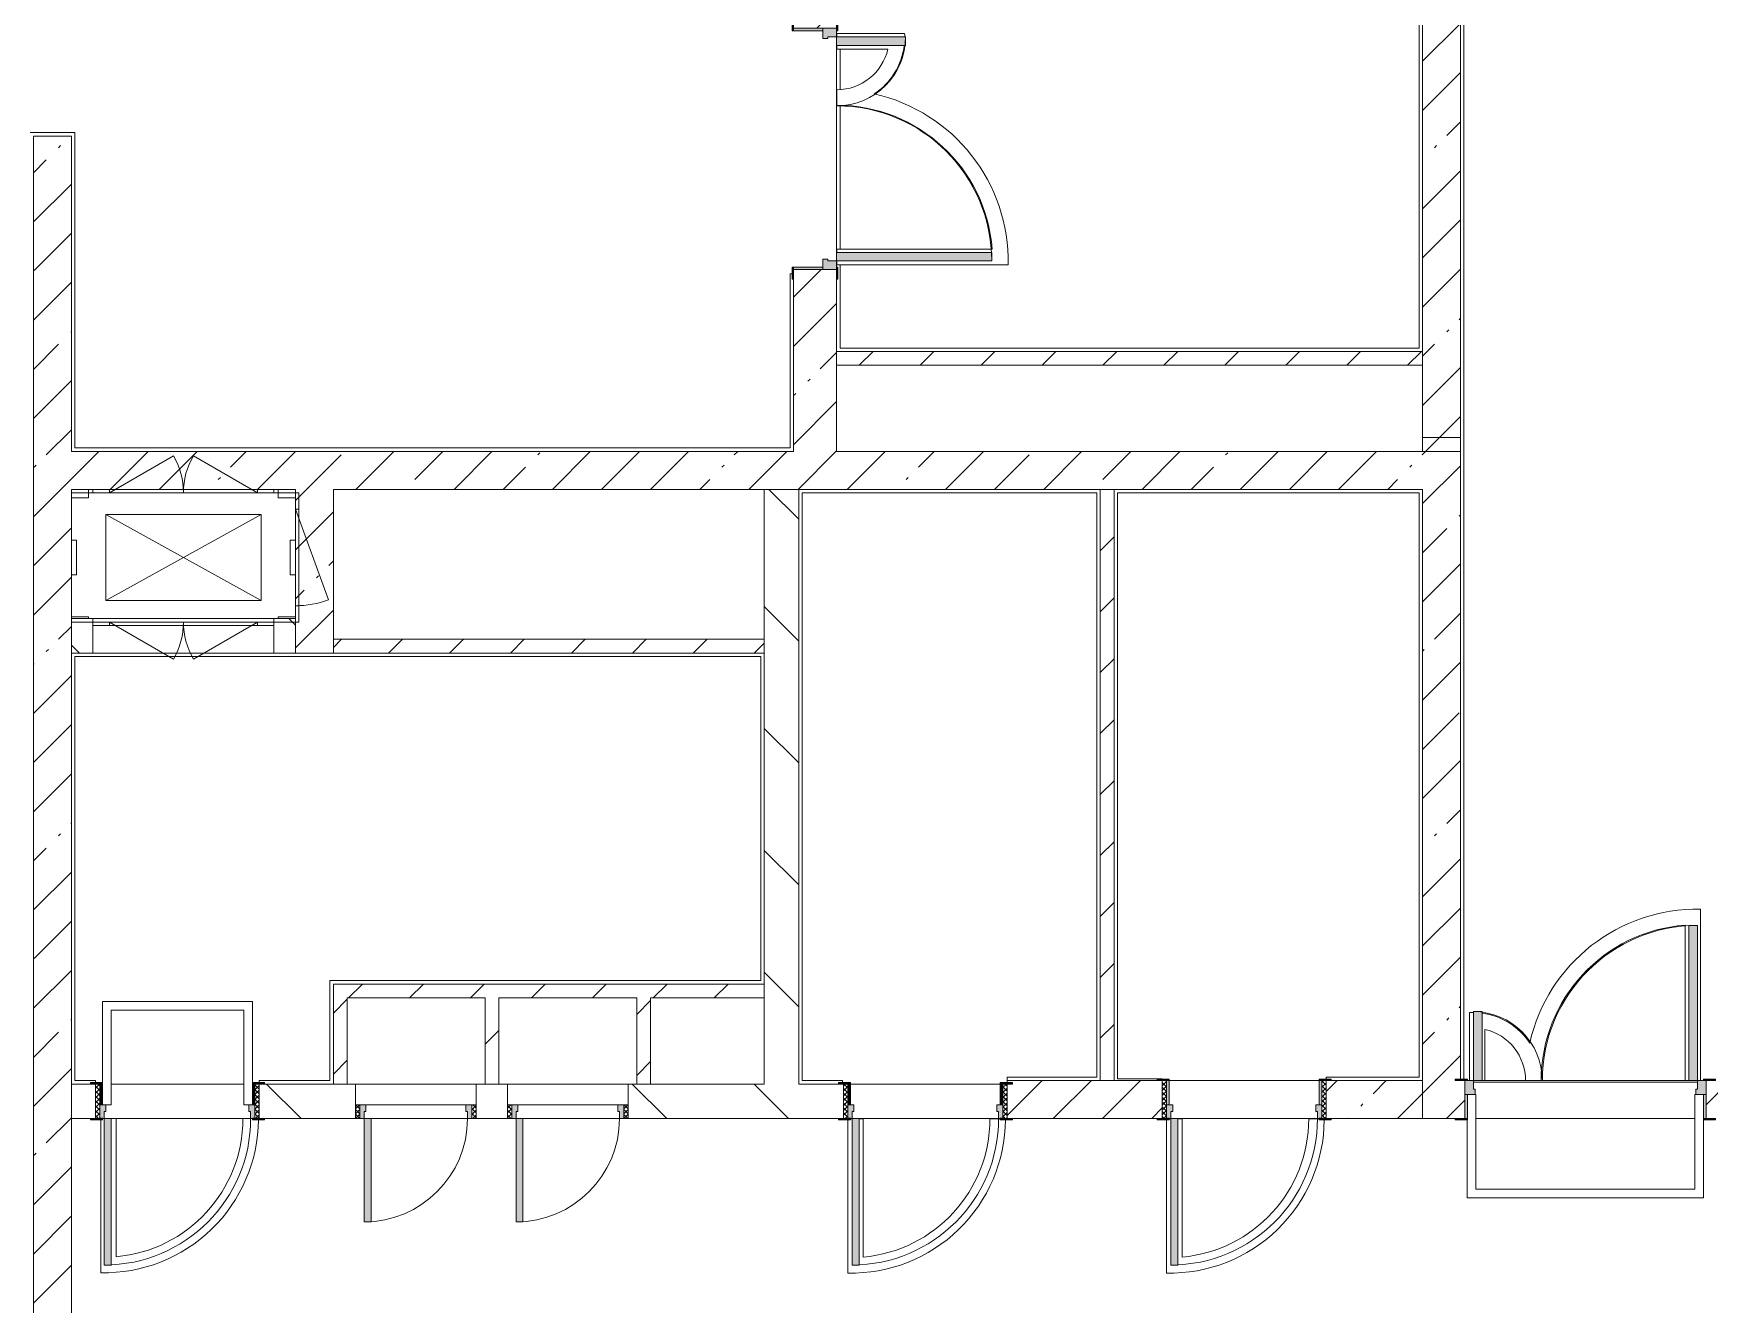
# Model space of a CAD drawing. Header units: millimetres. Extents: x 35111 to 235598, y -8553 to 29000.
# Drawn here: x 193338 to 203062, y 12321 to 19695 of the extents above; entities that cross this region are included whole.
import ezdxf

# ---------------------------------------------------------------- set-up
doc = ezdxf.new("R2010")
doc.units = ezdxf.units.MM
for name, color, linetype, lineweight, true_color in [('A-DOOR-2', 7, 'Continuous', 5, 0xaaaaaa), ('A-DOOR-3', 7, 'Continuous', 5, 0xe2e2e2), ('A-DOOR-FRAM-2', 7, 'Continuous', 5, 0xe2e2e2), ('A-DOOR-FRAM-3', 7, 'Continuous', 5, 0xaaaaaa), ('A-FLOR-2', 7, 'Continuous', 5, 0xaaaaaa)]:
    doc.layers.add(name, color=color, linetype=linetype, lineweight=lineweight, true_color=true_color)
for name, color, linetype, lineweight in [('A-GENM-2', 7, 'Continuous', 5), ('A-WALL', 7, 'Continuous', 9), ('I-WALL-3', 7, 'Continuous', 5), ('M-EQPM-1', 7, 'Continuous', 5)]:
    doc.layers.add(name, color=color, linetype=linetype, lineweight=lineweight)
pattern_1 = [(45, (108587.53, 0), (-285.1231, 285.1231), []), (45, (108872.65, 0), (-285.1231, 285.1231), [504.031, -100.806, 16.764, -84.042])]
pattern_2 = [(135, (108587.53, 0), (-353.5534, -353.5534), [])]
pattern_3 = [(135, (1826.41, 164.685), (-14.14214, -14.14214), []), (225, (1826.41, 164.685), (14.14214, -14.14214), [])]
pattern_4 = [(45, (-296.384, 164.685), (-14.1421, 14.1421), []), (135, (-296.384, 164.685), (-14.1421, -14.1421), [])]
pattern_5 = [(45, (108587.53, 0), (-176.7767, 176.7767), [])]

# ---------------------------------------------------------------- blocks, each defined once
blk = doc.blocks.new('110_Дверь_СКБ_2Ст - Д-1_л_Лестничная клетка EIS60 2-32142534-3_9_2_птичка')
at = {"layer": 'A-DOOR-3'}
for points in [[(612.5, 110), (662.5, 110), (662.5, 1010), (612.5, 1010), (612.5, 603.3)], [(-587.5, 110), (-587.5, 510), (-637.5, 510), (-637.5, 110)], [(712.5, -110), (712.5, 30), (697.5, 24.8), (697.5, -110)]]:
    blk.add_hatch(color=256, dxfattribs=at).paths.add_polyline_path(points)
h = blk.add_hatch(color=256, dxfattribs=at)
h.paths.add_polyline_path([(652.5, 30), (712.5, 30), (712.5, 110), (662.5, 110), (662.5, 60), (652.5, 60)])
h.paths.add_polyline_path([(-687.5, 30), (-627.5, 30), (-627.5, 60), (-637.5, 60), (-637.5, 110), (-687.5, 110)])
at = {"layer": 'A-DOOR-FRAM-2'}
for points in [[(-672.5, 110), (-672.5, 118), (-742.5, 118), (-742.5, 110)], [(767.5, 110), (767.5, 118), (697.5, 118), (697.5, 110)], [(-672.5, -110), (-672.5, 30), (-687.5, 24.8), (-687.5, -110)], [(-672.5, -118), (-672.5, -110), (-742.5, -110), (-742.5, -118)], [(767.5, -118), (767.5, -110), (697.5, -110), (697.5, -118)]]:
    blk.add_hatch(color=256, dxfattribs=at).paths.add_polyline_path(points)
at = {"layer": 'A-DOOR-2'}
for p, q in [((662.5, 1010), (612.5, 1010)), ((612.5, 1010), (612.5, 110)), ((662.5, 110), (662.5, 1010)), ((-637.5, 510), (-637.5, 110)), ((-587.5, 510), (-637.5, 510)), ((-587.5, 110), (-587.5, 510)), ((-637.5, 110), (-587.5, 110)), ((612.5, 110), (662.5, 110))]:
    blk.add_line(p, q, dxfattribs=at)
for centre, radius, start, end in [((662.5, 110), 900, 90, 180), ((-637.5, 110), 400, 360, 90)]:
    blk.add_arc(centre, radius, start, end, dxfattribs=at)
at = {"layer": 'A-DOOR-FRAM-3'}
for p, q in [((-672.5, 118), (-742.5, 118)), ((-742.5, 118), (-742.5, 110)), ((-742.5, 110), (-672.5, 110)), ((-637.5, 110), (-687.5, 110)), ((-687.5, 110), (-687.5, 30)), ((-672.5, 110), (-672.5, 118)), ((-637.5, 60), (-637.5, 110)), ((662.5, 110), (662.5, 60)), ((712.5, 110), (662.5, 110)), ((767.5, 118), (697.5, 118)), ((697.5, 118), (697.5, 110)), ((697.5, 110), (767.5, 110)), ((712.5, 30), (712.5, 110)), ((767.5, 110), (767.5, 118)), ((-687.5, 30), (-627.5, 30)), ((-672.5, 30), (-687.5, 30)), ((-687.5, 30), (-687.5, -110)), ((-672.5, -110), (-672.5, 30)), ((-627.5, 60), (-637.5, 60)), ((-627.5, 30), (-627.5, 60)), ((662.5, 60), (652.5, 60)), ((652.5, 60), (652.5, 30)), ((652.5, 30), (712.5, 30)), ((712.5, 30), (697.5, 30)), ((697.5, 30), (697.5, -110)), ((712.5, -110), (712.5, 30)), ((-672.5, -110), (-742.5, -110)), ((-742.5, -110), (-742.5, -118)), ((-742.5, -118), (-672.5, -118)), ((-687.5, -110), (-672.5, -110)), ((-672.5, -118), (-672.5, -110)), ((697.5, -110), (712.5, -110)), ((767.5, -110), (697.5, -110)), ((697.5, -110), (697.5, -118)), ((697.5, -118), (767.5, -118)), ((767.5, -118), (767.5, -110))]:
    blk.add_line(p, q, dxfattribs=at)
blk = doc.blocks.new('110_Дверь_СКБ_1Ст_Внутренняя1 - Д-8 950x2100h_охрана-V207-3_9_2_птичка')
at = {"layer": 'A-DOOR-2'}
h = blk.add_hatch(dxfattribs=at)
h.set_pattern_fill('FP_107', color=256, style=0, pattern_type=2)
h.set_pattern_definition(pattern_3)
h.paths.add_polyline_path([(487.5, 100), (462.5, 100), (462.5, -100), (487.5, -100), (487.5, -34.8)])
at = {"layer": 'A-DOOR-3'}
h = blk.add_hatch(color=256, dxfattribs=at)
h.paths.add_polyline_path([(437.5, 100), (437.5, 60), (427.5, 60), (427.5, 20), (462.5, 20), (462.5, 100)])
h.paths.add_polyline_path([(-412.5, 100), (-437.5, 100), (-437.5, 20), (-402.5, 20), (-402.5, 60), (-412.5, 60)])
at = {"layer": 'A-DOOR-FRAM-2'}
for points in [[(397.5, 950), (397.5, 100), (437.5, 100), (437.5, 950)], [(-492.5, 108), (-492.5, 100), (-422.5, 100), (-422.5, 108)], [(517.5, 108), (447.5, 108), (447.5, 100), (517.5, 100)], [(-422.5, 20), (-437.5, 20), (-437.5, -100), (-422.5, -100), (-422.5, -34.8)], [(462.5, 20), (447.5, 20), (447.5, -100), (462.5, -100), (462.5, -34.8)], [(-492.5, -100), (-492.5, -108), (-422.5, -108), (-422.5, -100)], [(447.5, -100), (447.5, -108), (517.5, -108), (517.5, -100)]]:
    blk.add_hatch(color=256, dxfattribs=at).paths.add_polyline_path(points)
at = {"layer": 'A-DOOR-FRAM-3'}
h = blk.add_hatch(dxfattribs=at)
h.set_pattern_fill('FP_108', color=256, style=0, pattern_type=2)
h.set_pattern_definition(pattern_4)
h.paths.add_polyline_path([(-437.5, 100), (-462.5, 100), (-462.5, -100), (-437.5, -100), (-437.5, -34.8)])
at = {"layer": 'A-DOOR-2'}
for p, q in [((437.5, 950), (397.5, 950)), ((397.5, 950), (397.5, 100)), ((437.5, 100), (437.5, 950)), ((397.5, 100), (437.5, 100))]:
    blk.add_line(p, q, dxfattribs=at)
blk.add_arc((437.5, 100), 850, 90, 180, dxfattribs=at)
at = {"layer": 'A-DOOR-FRAM-3'}
for p, q in [((-422.5, 108), (-492.5, 108)), ((-492.5, 108), (-492.5, 100)), ((-492.5, 100), (-422.5, 100)), ((-437.5, 100), (-462.5, 100)), ((-462.5, 100), (-462.5, -100)), ((-412.5, 100), (-437.5, 100)), ((-437.5, 100), (-437.5, 20)), ((-437.5, -100), (-437.5, 100)), ((-422.5, 100), (-437.5, 100)), ((-437.5, 100), (-437.5, 99)), ((-437.5, 99), (-422.5, 99)), ((-422.5, 100), (-422.5, 108)), ((-422.5, 99), (-422.5, 100)), ((-412.5, 60), (-412.5, 100)), ((437.5, 100), (437.5, 60)), ((462.5, 100), (437.5, 100)), ((517.5, 108), (447.5, 108)), ((447.5, 108), (447.5, 100)), ((462.5, 100), (447.5, 100)), ((447.5, 100), (447.5, 99)), ((447.5, 100), (517.5, 100)), ((447.5, 99), (462.5, 99)), ((462.5, 20), (462.5, 100)), ((487.5, 100), (462.5, 100)), ((462.5, 100), (462.5, -100)), ((462.5, 99), (462.5, 100)), ((487.5, -100), (487.5, 100)), ((517.5, 100), (517.5, 108)), ((-437.5, 20), (-402.5, 20)), ((-422.5, 20), (-437.5, 20)), ((-437.5, 20), (-437.5, -100)), ((-422.5, -100), (-422.5, 20)), ((-402.5, 60), (-412.5, 60)), ((-402.5, 20), (-402.5, 60)), ((437.5, 60), (427.5, 60)), ((427.5, 60), (427.5, 20)), ((427.5, 20), (462.5, 20)), ((462.5, 20), (447.5, 20)), ((447.5, 20), (447.5, -100)), ((462.5, -100), (462.5, 20)), ((-422.5, -100), (-492.5, -100)), ((-492.5, -100), (-492.5, -108)), ((-492.5, -108), (-422.5, -108)), ((-462.5, -100), (-437.5, -100)), ((-437.5, -100), (-422.5, -100)), ((-422.5, -108), (-422.5, -100)), ((447.5, -100), (462.5, -100)), ((517.5, -100), (447.5, -100)), ((447.5, -100), (447.5, -108)), ((447.5, -108), (517.5, -108)), ((462.5, -100), (487.5, -100)), ((517.5, -108), (517.5, -100))]:
    blk.add_line(p, q, dxfattribs=at)
blk = doc.blocks.new('DOR_Проход в стене_Прямоугольный - 1050x1150 EI30-23344994-3_9_2_птичка')
at = {"layer": 'A-DOOR-2'}
for p, q in [((525, 100), (-525, 100)), ((525, -100), (-525, -100))]:
    blk.add_line(p, q, dxfattribs=at)
blk = doc.blocks.new('110_Дверь_СКБ_1Ст_Внутренняя1 - Д-8 950x2100h_охрана-32352528-3_9_2_птичка')
at = {"layer": 'A-DOOR-2'}
h = blk.add_hatch(dxfattribs=at)
h.set_pattern_fill('FP_30', color=256, style=0, pattern_type=2)
h.set_pattern_definition([(135, (1826.41, 174.685), (-14.14214, -14.14214), []), (225, (1826.41, 174.685), (14.14214, -14.14214), [])])
h.paths.add_polyline_path([(487.5, 110), (462.5, 110), (462.5, -110), (487.5, -110), (487.5, -24.8)])
at = {"layer": 'A-DOOR-3'}
h = blk.add_hatch(color=256, dxfattribs=at)
h.paths.add_polyline_path([(437.5, 110), (437.5, 70), (427.5, 70), (427.5, 30), (462.5, 30), (462.5, 110)])
h.paths.add_polyline_path([(-412.5, 110), (-437.5, 110), (-437.5, 30), (-402.5, 30), (-402.5, 70), (-412.5, 70)])
at = {"layer": 'A-DOOR-FRAM-2'}
for points in [[(397.5, 960), (397.5, 110), (437.5, 110), (437.5, 960), (427.1, 960)], [(-492.5, 118), (-492.5, 110), (-422.5, 110), (-422.5, 118)], [(517.5, 118), (447.5, 118), (447.5, 110), (517.5, 110)], [(-422.5, 30), (-437.5, 30), (-437.5, -110), (-422.5, -110), (-422.5, -24.8)], [(462.5, 30), (447.5, 30), (447.5, -110), (462.5, -110), (462.5, -24.8)], [(-492.5, -110), (-492.5, -118), (-422.5, -118), (-422.5, -110)], [(517.5, -110), (447.5, -110), (447.5, -118), (517.5, -118)]]:
    blk.add_hatch(color=256, dxfattribs=at).paths.add_polyline_path(points)
at = {"layer": 'A-DOOR-FRAM-3'}
h = blk.add_hatch(dxfattribs=at)
h.set_pattern_fill('FP_31', color=256, style=0, pattern_type=2)
h.set_pattern_definition([(45, (-296.384, 174.685), (-14.1421, 14.1421), []), (135, (-296.384, 174.685), (-14.1421, -14.1421), [])])
h.paths.add_polyline_path([(-437.5, 110), (-462.5, 110), (-462.5, -110), (-437.5, -110), (-437.5, -24.8)])
at = {"layer": 'A-DOOR-2'}
for p, q in [((437.5, 960), (397.5, 960)), ((397.5, 960), (397.5, 110)), ((437.5, 110), (437.5, 960)), ((397.5, 110), (437.5, 110))]:
    blk.add_line(p, q, dxfattribs=at)
blk.add_arc((437.5, 110), 850, 90, 180, dxfattribs=at)
at = {"layer": 'A-DOOR-FRAM-3'}
for p, q in [((-422.5, 118), (-492.5, 118)), ((-492.5, 118), (-492.5, 110)), ((-492.5, 110), (-422.5, 110)), ((-437.5, 110), (-462.5, 110)), ((-462.5, 110), (-462.5, -110)), ((-412.5, 110), (-437.5, 110)), ((-437.5, 110), (-437.5, 30)), ((-437.5, -110), (-437.5, 110)), ((-422.5, 110), (-437.5, 110)), ((-437.5, 110), (-437.5, 109)), ((-437.5, 109), (-422.5, 109)), ((-422.5, 110), (-422.5, 118)), ((-422.5, 109), (-422.5, 110)), ((-412.5, 70), (-412.5, 110)), ((437.5, 110), (437.5, 70)), ((462.5, 110), (437.5, 110)), ((517.5, 118), (447.5, 118)), ((447.5, 118), (447.5, 110)), ((462.5, 110), (447.5, 110)), ((447.5, 110), (447.5, 109)), ((447.5, 110), (517.5, 110)), ((447.5, 109), (462.5, 109)), ((462.5, 30), (462.5, 110)), ((487.5, 110), (462.5, 110)), ((462.5, 110), (462.5, -110)), ((462.5, 109), (462.5, 110)), ((487.5, -110), (487.5, 110)), ((517.5, 110), (517.5, 118)), ((-437.5, 30), (-402.5, 30)), ((-422.5, 30), (-437.5, 30)), ((-437.5, 30), (-437.5, -110)), ((-422.5, -110), (-422.5, 30)), ((-402.5, 70), (-412.5, 70)), ((-402.5, 30), (-402.5, 70)), ((437.5, 70), (427.5, 70)), ((427.5, 70), (427.5, 30)), ((427.5, 30), (462.5, 30)), ((462.5, 30), (447.5, 30)), ((447.5, 30), (447.5, -110)), ((462.5, -110), (462.5, 30)), ((-422.5, -110), (-492.5, -110)), ((-492.5, -110), (-492.5, -118)), ((-492.5, -118), (-422.5, -118)), ((-462.5, -110), (-437.5, -110)), ((-437.5, -110), (-422.5, -110)), ((-422.5, -118), (-422.5, -110)), ((447.5, -110), (462.5, -110)), ((517.5, -110), (447.5, -110)), ((447.5, -110), (447.5, -118)), ((447.5, -118), (517.5, -118)), ((462.5, -110), (487.5, -110)), ((517.5, -118), (517.5, -110))]:
    blk.add_line(p, q, dxfattribs=at)
blk = doc.blocks.new('110_Дверь_СКБ_1Ст_Внутренняя1 - Д-8 950x2100h_охрана-V248-3_9_2_птичка')
at = {"layer": 'A-DOOR-2'}
h = blk.add_hatch(dxfattribs=at)
h.set_pattern_fill('FP_107', color=256, style=0, pattern_type=2)
h.set_pattern_definition(pattern_3)
h.paths.add_polyline_path([(487.5, 100), (462.5, 100), (462.5, -100), (487.5, -100), (487.5, -34.8)])
at = {"layer": 'A-DOOR-3'}
h = blk.add_hatch(color=256, dxfattribs=at)
h.paths.add_polyline_path([(-412.5, 100), (-437.5, 100), (-437.5, 20), (-402.5, 20), (-402.5, 60), (-412.5, 60)])
h.paths.add_polyline_path([(441.5, 100), (437.5, 100), (437.5, 60), (427.5, 60), (427.5, 20), (462.5, 20), (462.5, 100)])
at = {"layer": 'A-DOOR-FRAM-2'}
for points in [[(397.5, 950), (397.5, 100), (437.5, 100), (437.5, 950)], [(-422.5, 108), (-492.5, 108), (-490.7, 100), (-422.5, 100)], [(517.5, 108), (447.5, 108), (447.5, 100), (517.5, 100)], [(-422.5, 20), (-437.5, 20), (-437.5, -100), (-422.5, -100), (-422.5, -34.8)], [(462.5, 20), (447.5, 20), (447.5, -100), (462.5, -100), (462.5, -34.8)], [(-422.5, -100), (-492.5, -100), (-490.7, -108), (-422.5, -108)], [(447.5, -100), (447.5, -108), (517.5, -108), (517.5, -100)]]:
    blk.add_hatch(color=256, dxfattribs=at).paths.add_polyline_path(points)
at = {"layer": 'A-DOOR-FRAM-3'}
h = blk.add_hatch(dxfattribs=at)
h.set_pattern_fill('FP_108', color=256, style=0, pattern_type=2)
h.set_pattern_definition(pattern_4)
h.paths.add_polyline_path([(-437.5, 100), (-462.5, 100), (-462.5, -100), (-437.5, -100), (-437.5, -34.8)])
at = {"layer": 'A-DOOR-2'}
for p, q in [((437.5, 950), (397.5, 950)), ((397.5, 950), (397.5, 100)), ((437.5, 100), (437.5, 950)), ((397.5, 100), (437.5, 100))]:
    blk.add_line(p, q, dxfattribs=at)
blk.add_arc((437.5, 100), 850, 90, 180, dxfattribs=at)
at = {"layer": 'A-DOOR-FRAM-3'}
for p, q in [((-422.5, 108), (-492.5, 108)), ((-492.5, 108), (-492.5, 100)), ((-492.5, 100), (-422.5, 100)), ((-437.5, 100), (-462.5, 100)), ((-462.5, 100), (-462.5, -100)), ((-412.5, 100), (-437.5, 100)), ((-437.5, 100), (-437.5, 20)), ((-437.5, -100), (-437.5, 100)), ((-422.5, 100), (-437.5, 100)), ((-437.5, 100), (-437.5, 99)), ((-437.5, 99), (-422.5, 99)), ((-422.5, 100), (-422.5, 108)), ((-422.5, 99), (-422.5, 100)), ((-412.5, 60), (-412.5, 100)), ((437.5, 100), (437.5, 60)), ((462.5, 100), (437.5, 100)), ((517.5, 108), (447.5, 108)), ((447.5, 108), (447.5, 100)), ((462.5, 100), (447.5, 100)), ((447.5, 100), (447.5, 99)), ((447.5, 100), (517.5, 100)), ((447.5, 99), (462.5, 99)), ((462.5, 20), (462.5, 100)), ((487.5, 100), (462.5, 100)), ((462.5, 100), (462.5, -100)), ((462.5, 99), (462.5, 100)), ((487.5, -100), (487.5, 100)), ((517.5, 100), (517.5, 108)), ((-437.5, 20), (-402.5, 20)), ((-422.5, 20), (-437.5, 20)), ((-437.5, 20), (-437.5, -100)), ((-422.5, -100), (-422.5, 20)), ((-402.5, 60), (-412.5, 60)), ((-402.5, 20), (-402.5, 60)), ((437.5, 60), (427.5, 60)), ((427.5, 60), (427.5, 20)), ((427.5, 20), (462.5, 20)), ((462.5, 20), (447.5, 20)), ((447.5, 20), (447.5, -100)), ((462.5, -100), (462.5, 20)), ((-422.5, -100), (-492.5, -100)), ((-492.5, -100), (-492.5, -108)), ((-492.5, -108), (-422.5, -108)), ((-462.5, -100), (-437.5, -100)), ((-437.5, -100), (-422.5, -100)), ((-422.5, -108), (-422.5, -100)), ((447.5, -100), (462.5, -100)), ((517.5, -100), (447.5, -100)), ((447.5, -100), (447.5, -108)), ((447.5, -108), (517.5, -108)), ((462.5, -100), (487.5, -100)), ((517.5, -108), (517.5, -100))]:
    blk.add_line(p, q, dxfattribs=at)
blk = doc.blocks.new('110_Дверь_СКБ_2Ст - Д-1_л_Лестничная клетка EIS60 2-32359692-3_9_2_птичка')
at = {"layer": 'A-DOOR-3'}
for points in [[(662.5, 125), (662.5, 1025), (612.5, 1025), (612.5, 125)], [(-587.5, 525), (-637.5, 525), (-637.5, 125), (-587.5, 125)], [(712.5, -125), (712.5, 45), (697.5, 45), (697.5, -125)]]:
    blk.add_hatch(color=256, dxfattribs=at).paths.add_polyline_path(points)
h = blk.add_hatch(color=256, dxfattribs=at)
h.paths.add_polyline_path([(712.5, 125), (662.5, 125), (662.5, 75), (652.5, 75), (652.5, 45), (712.5, 45)])
h.paths.add_polyline_path([(-627.5, 45), (-627.5, 75), (-637.5, 75), (-637.5, 125), (-687.5, 125), (-687.5, 45)])
at = {"layer": 'A-DOOR-FRAM-2'}
for points in [[(-672.5, 125), (-672.5, 133), (-742.5, 133), (-742.5, 125)], [(767.5, 125), (767.5, 133), (697.5, 133), (697.5, 125)], [(-672.5, -125), (-672.5, 45), (-687.5, 45), (-687.5, -125)], [(-672.5, -133), (-672.5, -125), (-742.5, -125), (-742.5, -133)], [(767.5, -133), (767.5, -125), (697.5, -125), (697.5, -133)]]:
    blk.add_hatch(color=256, dxfattribs=at).paths.add_polyline_path(points)
at = {"layer": 'A-DOOR-2'}
for p, q in [((662.5, 1025), (612.5, 1025)), ((612.5, 1025), (612.5, 125)), ((662.5, 125), (662.5, 1025)), ((-637.5, 525), (-637.5, 125)), ((-587.5, 525), (-637.5, 525)), ((-587.5, 125), (-587.5, 525)), ((-637.5, 125), (-587.5, 125)), ((612.5, 125), (662.5, 125))]:
    blk.add_line(p, q, dxfattribs=at)
for centre, radius, start, end in [((662.5, 125), 900, 90, 180), ((-637.5, 125), 400, 360, 90)]:
    blk.add_arc(centre, radius, start, end, dxfattribs=at)
at = {"layer": 'A-DOOR-FRAM-3'}
for p, q in [((-672.5, 133), (-742.5, 133)), ((-742.5, 133), (-742.5, 125)), ((-742.5, 125), (-672.5, 125)), ((-637.5, 125), (-687.5, 125)), ((-687.5, 125), (-687.5, 45)), ((-672.5, 125), (-672.5, 133)), ((-637.5, 75), (-637.5, 125)), ((662.5, 125), (662.5, 75)), ((712.5, 125), (662.5, 125)), ((767.5, 133), (697.5, 133)), ((697.5, 133), (697.5, 125)), ((697.5, 125), (767.5, 125)), ((712.5, 45), (712.5, 125)), ((767.5, 125), (767.5, 133)), ((-687.5, 45), (-627.5, 45)), ((-672.5, 45), (-687.5, 45)), ((-687.5, 45), (-687.5, -125)), ((-672.5, -125), (-672.5, 45)), ((-627.5, 75), (-637.5, 75)), ((-627.5, 45), (-627.5, 75)), ((662.5, 75), (652.5, 75)), ((652.5, 75), (652.5, 45)), ((652.5, 45), (712.5, 45)), ((712.5, 45), (697.5, 45)), ((697.5, 45), (697.5, -125)), ((712.5, -125), (712.5, 45)), ((-672.5, -125), (-742.5, -125)), ((-742.5, -125), (-742.5, -133)), ((-742.5, -133), (-672.5, -133)), ((-687.5, -125), (-672.5, -125)), ((-672.5, -133), (-672.5, -125)), ((697.5, -125), (712.5, -125)), ((767.5, -125), (697.5, -125)), ((697.5, -125), (697.5, -133)), ((697.5, -133), (767.5, -133)), ((767.5, -133), (767.5, -125))]:
    blk.add_line(p, q, dxfattribs=at)
blk = doc.blocks.new('160_Подъемник - 160_Подъемник-23521422-3_9_2_птичка')
at = {"layer": 'A-GENM-2'}
for p, q in [((220, 0), (592.4, 215)), ((1080, 0), (707.6, 215)), ((-20, -95), (-20, 0)), ((-20, 0), (0, 0)), ((0, 0), (0, -95)), ((220, 20), (125, 20)), ((125, 20), (125, 0)), ((220, 0), (220, 20)), ((1080, 20), (220, 20)), ((220, 20), (1080, 20)), ((1080, 0), (1080, 20)), ((1080, 20), (1175, 20)), ((1175, 20), (1175, 0)), ((0, -95), (-20, -95)), ((-20, -95), (-20, -655)), ((-20, -655), (-20, -95)), ((125, 0), (220, 0)), ((1175, 0), (1080, 0)), ((0, -655), (-191.5, -128.8)), ((0, -655), (-20, -655)), ((-20, -655), (-20, -750)), ((0, -750), (0, -655)), ((-20, -750), (0, -750)), ((125, -770), (125, -750)), ((125, -750), (220, -750)), ((220, -770), (125, -770)), ((220, -750), (220, -770)), ((220, -750), (592.4, -965)), ((220, -770), (792, -770)), ((1080, -770), (508, -770)), ((1080, -750), (707.6, -965)), ((1080, -750), (1080, -770)), ((1175, -750), (1080, -750)), ((1080, -770), (1175, -770)), ((1175, -770), (1175, -750))]:
    blk.add_line(p, q, dxfattribs=at)
for centre, radius, start, end in [((220, 0), 430, 0, 30), ((1080, 0), 430, 150, 180), ((0, -655), 560, 90, 110), ((220, -750), 430, 330, 0), ((1080, -750), 430, 180, 210)]:
    blk.add_arc(centre, radius, start, end, dxfattribs=at)
at = {"layer": 'M-EQPM-1'}
for p, q in [((1300, 0), (0, 0)), ((0, 0), (0, -750)), ((1300, -750), (1300, 0)), ((1100, -625), (200, -125)), ((200, -625), (1100, -125)), ((1100, -125), (200, -125)), ((200, -125), (200, -625)), ((1100, -625), (1100, -125)), ((200, -625), (1100, -625)), ((0, -750), (1300, -750))]:
    blk.add_line(p, q, dxfattribs=at)
blk = doc.blocks.new('110_Дверь_СКБ_1Ст - д-18 700x2100h_Технический шкаф ЭОМ и СС-23257539-3_9_2_птичка')
at = {"layer": 'A-DOOR-2'}
h = blk.add_hatch(dxfattribs=at)
h.set_pattern_fill('FP_44', color=256, style=0, pattern_type=2)
h.set_pattern_definition([(135, (1951.41, 164.685), (-14.14214, -14.14214), []), (225, (1951.41, 164.685), (14.14214, -14.14214), [])])
h.paths.add_polyline_path([(362.5, 100), (337.5, 100), (337.5, 20), (362.5, 20)])
at = {"layer": 'A-DOOR-3'}
h = blk.add_hatch(color=256, dxfattribs=at)
h.paths.add_polyline_path([(312.5, 100), (312.5, 60), (302.5, 60), (302.5, 20), (337.5, 20), (337.5, 100)])
h.paths.add_polyline_path([(-287.5, 100), (-312.5, 100), (-312.5, 20), (-277.5, 20), (-277.5, 60), (-287.5, 60)])
at = {"layer": 'A-DOOR-FRAM-2'}
blk.add_hatch(color=256, dxfattribs=at).paths.add_polyline_path([(272.5, 700), (272.5, 100), (312.5, 100), (312.5, 700), (281.5, 700)])
at = {"layer": 'A-DOOR-FRAM-3'}
h = blk.add_hatch(dxfattribs=at)
h.set_pattern_fill('FP_45', color=256, style=0, pattern_type=2)
h.set_pattern_definition([(45, (-171.384, 164.685), (-14.1421, 14.1421), []), (135, (-171.384, 164.685), (-14.1421, -14.1421), [])])
h.paths.add_polyline_path([(-312.5, 100), (-337.5, 100), (-337.5, 20), (-312.5, 20)])
at = {"layer": 'A-DOOR-2'}
for p, q in [((312.5, 700), (272.5, 700)), ((272.5, 700), (272.5, 100)), ((312.5, 100), (312.5, 700)), ((272.5, 100), (312.5, 100))]:
    blk.add_line(p, q, dxfattribs=at)
blk.add_arc((312.5, 100), 600, 90, 180, dxfattribs=at)
at = {"layer": 'A-DOOR-FRAM-3'}
for p, q in [((-312.5, 100), (-337.5, 100)), ((-337.5, 100), (-337.5, 20)), ((-287.5, 100), (-312.5, 100)), ((-312.5, 100), (-312.5, 20)), ((-312.5, 20), (-312.5, 100)), ((-287.5, 60), (-287.5, 100)), ((-287.5, 100), (272.5, 100)), ((312.5, 100), (312.5, 60)), ((337.5, 100), (312.5, 100)), ((337.5, 20), (337.5, 100)), ((362.5, 100), (337.5, 100)), ((337.5, 100), (337.5, 20)), ((362.5, 20), (362.5, 100)), ((-337.5, 20), (-312.5, 20)), ((-312.5, 20), (-277.5, 20)), ((-277.5, 60), (-287.5, 60)), ((-277.5, 20), (-277.5, 60)), ((302.5, 20), (-277.5, 20)), ((312.5, 60), (302.5, 60)), ((302.5, 60), (302.5, 20)), ((302.5, 20), (337.5, 20)), ((337.5, 20), (362.5, 20))]:
    blk.add_line(p, q, dxfattribs=at)
blk = doc.blocks.new('Закладная деталь приямка - 200_100-20924312-3_9_2_птичка')
at = {"layer": 'M-EQPM-1'}
for p, q in [((85000, 16755), (84970, 16755)), ((85000, 16755), (84970, 16755)), ((85000, 16555), (85000, 16755)), ((85000, 16755), (85000, 16555)), ((84970, 16555), (85000, 16555)), ((85000, 16555), (84970, 16555))]:
    blk.add_line(p, q, dxfattribs=at)
blk = doc.blocks.new('Закладная деталь приямка - 150_100-20924311-3_9_2_птичка')
at = {"layer": 'M-EQPM-1'}
for p, q in [((85070, 17050), (85070, 17000)), ((85070, 17050), (85070, 17000)), ((84970, 17000), (85070, 17000)), ((85070, 17000), (84970, 17000))]:
    blk.add_line(p, q, dxfattribs=at)
blk = doc.blocks.new('Закладная деталь приямка - 150_100-V249-3_9_2_птичка')
at = {"layer": 'M-EQPM-1'}
for p, q in [((86170, 17000), (86170, 17050)), ((86170, 17000), (86170, 17050)), ((86270, 17000), (86170, 17000)), ((86170, 17000), (86270, 17000))]:
    blk.add_line(p, q, dxfattribs=at)
blk = doc.blocks.new('Закладная деталь приямка - 150_100-V250-3_9_2_птичка')
at = {"layer": 'M-EQPM-1'}
for p, q in [((86270, 16310), (86170, 16310)), ((86170, 16310), (86270, 16310)), ((86170, 16310), (86170, 16300)), ((86170, 16310), (86170, 16300))]:
    blk.add_line(p, q, dxfattribs=at)
blk = doc.blocks.new('Закладная деталь приямка - 150_100-V251-3_9_2_птичка')
at = {"layer": 'M-EQPM-1'}
for p, q in [((85070, 16310), (84970, 16310)), ((84970, 16310), (85070, 16310)), ((85070, 16300), (85070, 16310)), ((85070, 16310), (85070, 16300))]:
    blk.add_line(p, q, dxfattribs=at)

msp = doc.modelspace()

# ---------------------------------------------------------------- hatches: boundary and pattern name
at = {"layer": 'I-WALL-3'}
h = msp.add_hatch(dxfattribs=at)
h.set_pattern_fill('FP_101', color=256, style=0, pattern_type=2)
h.set_pattern_definition(pattern_1)
h.paths.add_polyline_path([(197747.5, 17270), (197997.5, 17270), (197997.5, 18325), (197747.5, 18325), (197747.5, 18162.4)])
h.paths.add_polyline_path([(197747.5, 19725), (197997.5, 19725), (197997.5, 27100), (197747.5, 27100), (197747.5, 19750)])
h = msp.add_hatch(dxfattribs=at)
h.set_pattern_fill('FP_101', color=256, style=0, pattern_type=2)
h.set_pattern_definition(pattern_1)
h.paths.add_polyline_path([(201617.5, 17270), (201617.5, 21400), (201397.5, 21400), (201397.5, 17270)])
h = msp.add_hatch(dxfattribs=at)
h.set_pattern_fill('FP_101', color=256, style=0, pattern_type=2)
h.set_pattern_definition(pattern_1)
h.paths.add_polyline_path([(193422.5, 10400), (193557.5, 10400), (193557.5, 19100), (193337.5, 19100), (193337.5, 10400)])
h = msp.add_hatch(dxfattribs=at)
h.set_pattern_fill('FP_106', color=256, style=0, pattern_type=2)
h.set_pattern_definition(pattern_5)
h.paths.add_polyline_path([(201397.5, 17770), (201397.5, 17850), (197997.5, 17850), (197997.5, 17770), (199015.8, 17770)])
h = msp.add_hatch(dxfattribs=at)
h.set_pattern_fill('FP_101', color=256, style=0, pattern_type=2)
h.set_pattern_definition(pattern_1)
h.paths.add_polyline_path([(201397.5, 13620), (201587.5, 13620), (201587.5, 13628), (201617.5, 13628), (201617.5, 17350), (201397.5, 17350), (201397.5, 14113.3)])
h = msp.add_hatch(dxfattribs=at)
h.set_pattern_fill('FP_101', color=256, style=0, pattern_type=2)
h.set_pattern_definition(pattern_1)
h.paths.add_polyline_path([(194857.5, 17050), (195077.5, 17050), (195077.5, 17270), (193557.5, 17270), (193557.5, 17050)])
h = msp.add_hatch(dxfattribs=at)
h.set_pattern_fill('FP_101', color=256, style=0, pattern_type=2)
h.set_pattern_definition(pattern_1)
h.paths.add_polyline_path([(199527.5, 17050), (201397.5, 17050), (201397.5, 17270), (195077.5, 17270), (195077.5, 17050), (199015.8, 17050)])
h = msp.add_hatch(dxfattribs=at)
h.set_pattern_fill('FP_101', color=256, style=0, pattern_type=2)
h.set_pattern_definition(pattern_1)
h.paths.add_polyline_path([(194857.5, 16100), (195077.5, 16100), (195077.5, 17050), (194857.5, 17050), (194857.5, 16180)])
h = msp.add_hatch(dxfattribs=at)
h.set_pattern_fill('FP_104', color=256, style=0, pattern_type=2)
h.set_pattern_definition(pattern_2)
h.paths.add_polyline_path([(197777.5, 13600), (197777.5, 17050), (197577.5, 17050), (197577.5, 13600)])
h = msp.add_hatch(dxfattribs=at)
h.set_pattern_fill('FP_106', color=256, style=0, pattern_type=2)
h.set_pattern_definition(pattern_5)
h.paths.add_polyline_path([(199607.5, 13620), (199607.5, 17050), (199527.5, 17050), (199527.5, 13620)])
h = msp.add_hatch(dxfattribs=at)
h.set_pattern_fill('FP_104', color=256, style=0, pattern_type=2)
h.set_pattern_definition(pattern_2)
h.paths.add_polyline_path([(194857.5, 16100), (194857.5, 16300), (194732.5, 16300), (194732.5, 16100)])
h.paths.add_polyline_path([(193682.5, 16100), (193682.5, 16300), (193557.5, 16300), (193557.5, 16100)])
h = msp.add_hatch(dxfattribs=at)
h.set_pattern_fill('FP_106', color=256, style=0, pattern_type=2)
h.set_pattern_definition(pattern_5)
h.paths.add_polyline_path([(197577.5, 16100), (197577.5, 16180), (195077.5, 16180), (195077.5, 16100), (195286.9, 16100)])
h = msp.add_hatch(dxfattribs=at)
h.set_pattern_fill('FP_106', color=256, style=0, pattern_type=2)
h.set_pattern_definition(pattern_5)
h.paths.add_polyline_path([(195957.5, 14100), (197577.5, 14100), (197577.5, 14180), (195077.5, 14180), (195077.5, 14100), (195286.9, 14100)])
h = msp.add_hatch(dxfattribs=at)
h.set_pattern_fill('FP_106', color=256, style=0, pattern_type=2)
h.set_pattern_definition(pattern_5)
h.paths.add_polyline_path([(195157.5, 13600), (195157.5, 14100), (195077.5, 14100), (195077.5, 13600)])
h = msp.add_hatch(dxfattribs=at)
h.set_pattern_fill('FP_106', color=256, style=0, pattern_type=2)
h.set_pattern_definition(pattern_5)
h.paths.add_polyline_path([(196037.5, 13600), (196037.5, 14100), (195957.5, 14100), (195957.5, 13600)])
h = msp.add_hatch(dxfattribs=at)
h.set_pattern_fill('FP_106', color=256, style=0, pattern_type=2)
h.set_pattern_definition(pattern_5)
h.paths.add_polyline_path([(196917.5, 13600), (196917.5, 14100), (196837.5, 14100), (196837.5, 13600)])
h = msp.add_hatch(dxfattribs=at)
h.set_pattern_fill('FP_101', color=256, style=0, pattern_type=2)
h.set_pattern_definition(pattern_1)
h.paths.add_polyline_path([(198987.5, 13400), (199887.5, 13400), (199887.5, 13620), (198987.5, 13620), (198987.5, 13608), (199017.5, 13608), (199015.8, 13600), (198987.5, 13600), (198987.5, 13534.8)])
h.paths.add_polyline_path([(200880.2, 13400), (201397.5, 13400), (201397.5, 13620), (200837.5, 13620), (200837.5, 13400), (200867.5, 13400)])
h = msp.add_hatch(dxfattribs=at)
h.set_pattern_fill('FP_101', color=256, style=0, pattern_type=2)
h.set_pattern_definition(pattern_1)
h.paths.add_polyline_path([(203097.5, 13400), (203387.5, 13400), (203387.5, 13620), (203042.5, 13620), (203042.5, 13400)])
h.paths.add_polyline_path([(201397.5, 13400), (201642.5, 13400), (201642.5, 13620), (201397.5, 13620), (201397.5, 13534.8)])
h = msp.add_hatch(dxfattribs=at)
h.set_pattern_fill('FP_104', color=256, style=0, pattern_type=2)
h.set_pattern_definition(pattern_2)
h.paths.add_polyline_path([(196087.5, 13400), (196087.5, 13600), (195905.9, 13600), (195905.9, 13400)])
h.paths.add_polyline_path([(193697.5, 13400), (193697.5, 13600), (193557.5, 13600), (193557.5, 13400), (193667.5, 13400)])
h.paths.add_polyline_path([(194677.5, 13400), (195205.9, 13400), (195205.9, 13600), (194647.5, 13600), (194647.5, 13400)])
h.paths.add_polyline_path([(196787.5, 13400), (198037.5, 13400), (198037.5, 13600), (196787.5, 13600), (196787.5, 13480)])

# ---------------------------------------------------------------- linework, layer by layer
at = {"layer": 'A-FLOR-2'}
for p, q in [((201377.5, 17870), (201377.5, 21450)), ((201637.5, 21130), (201637.5, 13628)), ((198392.3, 19694.6), (197997.9, 19694.6)), ((197997.9, 19694.6), (197997.9, 19675)), ((197997.5, 18425), (197997.5, 19625)), ((197997.9, 19625), (197997.9, 19604.6)), ((197997.9, 19604.6), (198295, 19604.6)), ((198018.5, 19604.6), (198018.5, 19370.4)), ((197997.9, 19368.4), (197997.9, 19278.4)), ((198018.5, 19277.2), (198018.5, 18443.4)), ((193318, 19120), (193577.5, 19120)), ((193577.5, 19120), (193577.5, 17290)), ((198900.2, 18443.4), (197997.9, 18443.4)), ((197997.9, 18443.4), (197997.9, 18425)), ((197727.5, 17290), (197727.5, 18300)), ((197727.5, 18300), (197739.5, 18300)), ((197997.9, 18375), (197997.9, 18353.4)), ((197997.9, 18353.4), (198992.7, 18353.4)), ((198018.5, 18353.4), (198018.5, 17870)), ((198018.5, 17870), (201377.5, 17870)), ((193577.5, 17290), (197727.5, 17290)), ((199507.5, 17030), (197797.5, 17030)), ((197797.5, 17030), (197797.5, 13620)), ((199507.5, 13640), (199507.5, 17030)), ((201377.5, 17030), (199627.5, 17030)), ((199627.5, 17030), (199627.5, 13630)), ((201377.5, 13640), (201377.5, 17030)), ((197557.5, 16080), (193577.5, 16080)), ((193577.5, 16080), (193577.5, 13620)), ((197557.5, 14200), (197557.5, 16080)), ((203010.6, 13620), (203010.6, 14614.4)), ((202920.6, 14521.9), (202920.6, 13619.6)), ((195057.5, 13620), (195057.5, 14200)), ((195057.5, 14200), (197557.5, 14200)), ((193737.5, 14079.1), (193737.5, 13608)), ((194607.5, 14079.1), (193737.5, 14079.1)), ((193787.5, 13479.1), (193787.5, 14029.1)), ((193787.5, 14029.1), (194557.5, 14029.1)), ((194557.5, 14029.1), (194557.5, 13479.1)), ((194607.5, 13608), (194607.5, 14079.1)), ((201669.4, 14014), (201669.4, 13620)), ((201759.4, 13619.6), (201759.4, 13916.7)), ((193577.5, 13620), (193697.5, 13620)), ((193697.5, 13620), (193697.5, 13608)), ((194647.5, 13608), (194647.5, 13620)), ((194647.5, 13620), (195057.5, 13620)), ((197797.5, 13620), (198032.5, 13620)), ((198032.5, 13620), (198032.5, 13608)), ((198987.5, 13640), (199507.5, 13640)), ((198987.5, 13620), (198987.5, 13640)), ((199627.5, 13630), (199887.5, 13630)), ((200837.5, 13640), (201377.5, 13640)), ((200837.5, 13628), (200837.5, 13640)), ((201692.5, 13619.6), (201759.4, 13619.6)), ((201995.6, 13619.6), (202085.6, 13619.6)), ((202920.6, 13619.6), (202992.5, 13619.6)), ((201707.2, 13539.6), (201657.5, 13539.6)), ((201692.5, 13610), (202992.5, 13610)), ((201707.2, 12989.6), (201707.2, 13539.6)), ((203027.2, 13539.6), (202977.2, 13539.6)), ((202977.2, 13539.6), (202977.2, 12989.6)), ((203027.2, 12939.6), (203027.2, 13539.6)), ((193757.3, 13479.1), (193787.5, 13479.1)), ((194557.5, 13479.1), (194587.8, 13479.1)), ((193727.5, 13392), (193727.5, 12505.2)), ((194552.5, 13400), (193787.5, 13400)), ((193817.5, 12598), (193817.5, 13400)), ((194597.5, 13400), (194552.5, 13400)), ((198061.9, 13392), (198061.9, 12503.1)), ((198083.6, 13397.9), (198077.5, 13397.9)), ((198937.5, 13400), (198127.5, 13400)), ((198151.9, 13397.9), (198127.5, 13397.9)), ((198151.9, 12595.9), (198151.9, 13397.9)), ((198947.5, 13397.9), (198886.9, 13397.9)), ((199911.9, 13392), (199911.9, 12503.1)), ((199937.5, 13397.9), (199927.5, 13397.9)), ((200787.5, 13400), (199977.5, 13400)), ((200001.9, 13397.9), (199977.5, 13397.9)), ((200001.9, 12595.9), (200001.9, 13397.9)), ((200797.5, 13397.9), (200736.9, 13397.9)), ((201657.2, 13392), (201657.2, 12939.6)), ((201657.2, 12939.6), (203027.2, 12939.6)), ((202977.2, 12989.6), (201707.2, 12989.6))]:
    msp.add_line(p, q, dxfattribs=at)
for centre, radius, start, end in [((197997.9, 19673.4), 395, 0.22926, 3.07201), ((197997.9, 19673.4), 305, 270, 346.9573), ((197997.9, 19673.4), 395, 303.54048, 352.95968), ((197997.9, 18373.4), 905, 4.43687, 90), ((197997.9, 18373.4), 995, 358.8489, 77.32946), ((202990.6, 13619.6), 995, 88.8489, 167.32946), ((202990.6, 13619.6), 905, 94.43687, 180), ((201690.6, 13619.6), 395, 89.71459, 93.07201), ((201690.6, 13619.6), 395, 33.54048, 82.43416), ((201690.6, 13619.6), 305, 0, 76.9573), ((193747.5, 13400), 895, 268.71954, 359.48675), ((193747.5, 13400), 805, 274.98854, 360), ((198081.9, 13397.9), 895, 268.71954, 359.62258), ((198081.9, 13397.9), 805, 274.98854, 360), ((199931.9, 13397.9), 895, 268.71954, 359.62258), ((199931.9, 13397.9), 805, 274.98854, 360)]:
    msp.add_arc(centre, radius, start, end, dxfattribs=at)
at = {"layer": 'A-WALL'}
for p, q in [((197997.5, 17850), (197997.5, 17770)), ((201397.5, 17770), (201397.5, 17850)), ((199607.5, 17050), (199527.5, 17050)), ((193557.5, 16300), (193557.5, 16100)), ((195077.5, 16100), (195077.5, 16180)), ((197577.5, 16100), (197577.5, 16180)), ((197577.5, 14100), (197577.5, 14180)), ((199527.5, 13620), (199607.5, 13620)), ((193557.5, 13600), (193557.5, 13400)), ((195077.5, 13600), (195157.5, 13600)), ((195957.5, 13600), (196037.5, 13600)), ((196837.5, 13600), (196917.5, 13600))]:
    msp.add_line(p, q, dxfattribs=at)
at = {"layer": 'I-WALL-3'}
for p, q in [((201397.5, 26850), (201397.5, 17850)), ((201617.5, 13628), (201617.5, 21150)), ((193557.5, 19100), (193337.5, 19100)), ((193337.5, 19100), (193337.5, 10400)), ((193557.5, 17270), (193557.5, 19100)), ((197747.5, 18270), (197747.5, 17270)), ((197997.5, 17850), (197997.5, 18270)), ((201397.5, 17850), (197997.5, 17850)), ((197997.5, 17270), (197997.5, 17770)), ((197997.5, 17770), (201397.5, 17770)), ((201397.5, 17770), (201397.5, 17270)), ((201617.5, 17350), (201397.5, 17350)), ((197747.5, 17270), (193557.5, 17270)), ((201617.5, 17270), (197997.5, 17270)), ((193557.5, 17050), (194857.5, 17050)), ((193557.5, 16300), (193557.5, 17050)), ((194857.5, 17050), (194857.5, 16100)), ((195077.5, 16180), (195077.5, 17050)), ((195077.5, 17050), (199527.5, 17050)), ((197577.5, 17050), (197577.5, 16180)), ((197777.5, 13600), (197777.5, 17050)), ((199527.5, 17050), (199527.5, 13620)), ((199607.5, 17050), (201397.5, 17050)), ((199607.5, 13620), (199607.5, 17050)), ((201397.5, 17050), (201397.5, 13400)), ((193557.5, 16300), (194857.5, 16300)), ((193682.5, 16100), (193682.5, 16300)), ((194732.5, 16300), (194732.5, 16100)), ((197577.5, 16180), (195077.5, 16180)), ((193557.5, 13600), (193557.5, 16100)), ((193557.5, 16100), (197577.5, 16100)), ((197577.5, 16100), (197577.5, 14180)), ((197577.5, 14180), (195077.5, 14180)), ((195077.5, 14180), (195077.5, 13600)), ((195157.5, 14100), (195957.5, 14100)), ((195157.5, 13600), (195157.5, 14100)), ((195957.5, 14100), (195957.5, 13600)), ((196037.5, 14100), (196837.5, 14100)), ((196037.5, 13600), (196037.5, 14100)), ((196837.5, 14100), (196837.5, 13600)), ((196917.5, 14100), (197577.5, 14100)), ((196917.5, 13600), (196917.5, 14100)), ((197577.5, 14100), (197577.5, 13600)), ((199527.5, 13620), (198987.5, 13620)), ((198987.5, 13620), (198987.5, 13608)), ((199857.5, 13620), (199607.5, 13620)), ((199927.5, 13620), (200797.5, 13620)), ((201397.5, 13620), (200867.5, 13620)), ((201759.4, 13620), (201995.5, 13620)), ((202084.9, 13620), (202920.6, 13620)), ((193667.5, 13600), (193557.5, 13600)), ((193787.5, 13600), (194557.5, 13600)), ((195077.5, 13600), (194677.5, 13600)), ((195157.5, 13600), (195957.5, 13600)), ((195205.9, 13480), (195205.9, 13600)), ((195905.9, 13600), (195905.9, 13480)), ((196037.5, 13600), (196837.5, 13600)), ((196087.5, 13480), (196087.5, 13600)), ((196787.5, 13600), (196787.5, 13480)), ((197577.5, 13600), (196917.5, 13600)), ((198007.5, 13600), (197777.5, 13600)), ((198077.5, 13600), (198947.5, 13600)), ((193557.5, 10400), (193557.5, 13400)), ((193557.5, 13400), (193667.5, 13400)), ((194552.5, 13400), (193817.5, 13400)), ((194677.5, 13400), (195205.9, 13400)), ((195905.9, 13400), (196087.5, 13400)), ((196787.5, 13400), (198007.5, 13400)), ((198937.5, 13400), (198127.5, 13400)), ((199017.5, 13400), (199857.5, 13400)), ((200787.5, 13400), (199977.5, 13400)), ((200867.5, 13400), (201397.5, 13400)), ((201397.5, 13400), (201587.5, 13400)), ((202977.2, 13400), (201707.2, 13400))]:
    msp.add_line(p, q, dxfattribs=at)

# ---------------------------------------------------------------- block references
at = {"layer": 'A-DOOR-2'}
for name, p, rotation in [('110_Дверь_СКБ_2Ст - Д-1_л_Лестничная клетка EIS60 2-32359692-3_9_2_птичка', (197872.5, 19037.5), 269.9999999999998), ('110_Дверь_СКБ_1Ст_Внутренняя1 - Д-8 950x2100h_охрана-32352528-3_9_2_птичка', (200375, 13510), 180), ('110_Дверь_СКБ_1Ст_Внутренняя1 - Д-8 950x2100h_охрана-V207-3_9_2_птичка', (194185, 13500), 180), ('110_Дверь_СКБ_1Ст_Внутренняя1 - Д-8 950x2100h_охрана-V248-3_9_2_птичка', (198525, 13500), 180), ('110_Дверь_СКБ_1Ст - д-18 700x2100h_Технический шкаф ЭОМ и СС-23257539-3_9_2_птичка', (195568.4, 13500), 180), ('110_Дверь_СКБ_1Ст - д-18 700x2100h_Технический шкаф ЭОМ и СС-23257539-3_9_2_птичка', (196450, 13500), 180)]:
    msp.add_blockref(name, p, dxfattribs=dict(at, rotation=rotation))
for name, p in [('DOR_Проход в стене_Прямоугольный - 1050x1150 EI30-23344994-3_9_2_птичка', (194207.5, 16200)), ('110_Дверь_СКБ_2Ст - Д-1_л_Лестничная клетка EIS60 2-32142534-3_9_2_птичка', (202330, 13510))]:
    msp.add_blockref(name, p, dxfattribs=at)
at = {"layer": 'M-EQPM-1', "rotation": 180}
for name, p in [('160_Подъемник - 160_Подъемник-23521422-3_9_2_птичка', (194857.5, 16280)), ('Закладная деталь приямка - 200_100-20924312-3_9_2_птичка', (279827.5, 33310))]:
    msp.add_blockref(name, p, dxfattribs=at)
at = {"layer": 'M-EQPM-1'}
for name in ['Закладная деталь приямка - 150_100-20924311-3_9_2_птичка', 'Закладная деталь приямка - 150_100-V249-3_9_2_птичка', 'Закладная деталь приямка - 200_100-20924312-3_9_2_птичка', 'Закладная деталь приямка - 150_100-V251-3_9_2_птичка', 'Закладная деталь приямка - 150_100-V250-3_9_2_птичка']:
    msp.add_blockref(name, (108587.5, 0), dxfattribs=at)

doc.saveas('drawing.dxf')
